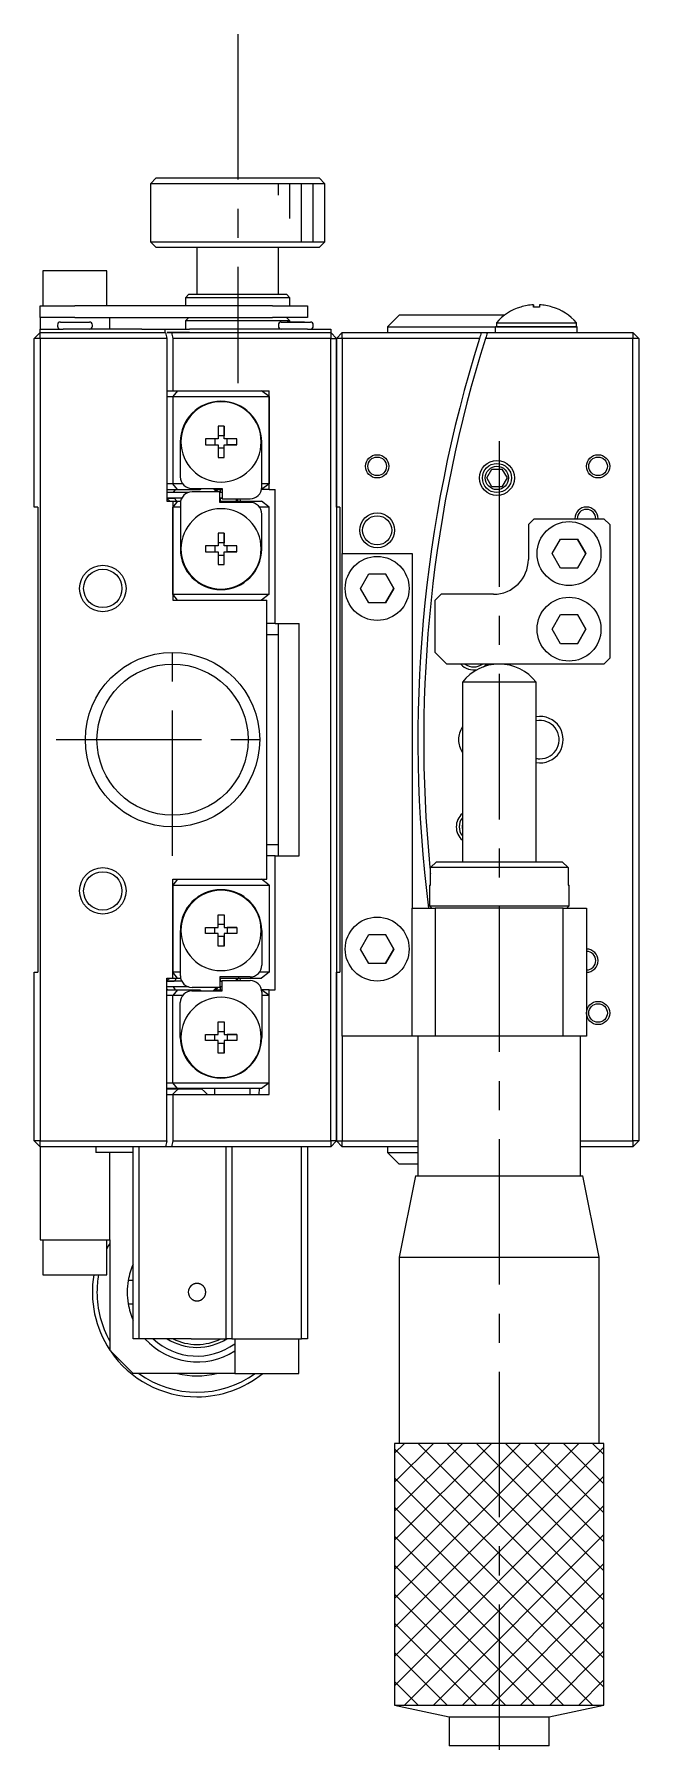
# Model space of a CAD drawing. Extents: x -162 to 398, y -18 to 324.
# Drawn here: x -93.6 to -41.6, y 107.5 to 254.7 of the extents above; entities that cross this region are included whole.
import ezdxf

# ---------------------------------------------------------------- set-up
doc = ezdxf.new("R2010")
doc.units = 0
doc.header["$LTSCALE"] = 10
doc.linetypes.add('CENTER', pattern=[2, 1.25, -0.25, 0.25, -0.25])
doc.layers.get('0').update_dxf_attribs({"linetype": 'CONTINUOUS'})
doc.layers.add('CENTER', color=1, linetype='CENTER')

msp = doc.modelspace()

# ---------------------------------------------------------------- linework, layer by layer
at = {"color": 7, "linetype": 'CONTINUOUS'}
for p, q in [((-83.090724, 242.301859), (-83.590724, 241.801859)), ((-76.090724, 241.801859), (-83.590724, 241.801859)), ((-83.590724, 241.801859), (-83.590724, 236.801859)), ((-83.090724, 242.301859), (-76.090724, 242.301859)), ((-76.090724, 242.301859), (-69.090724, 242.301859)), ((-68.590724, 241.801859), (-76.090724, 241.801859)), ((-68.590724, 241.801859), (-69.090724, 242.301859)), ((-68.590724, 236.801859), (-68.590724, 241.801859)), ((-83.590724, 236.801859), (-76.090724, 236.801859)), ((-83.590724, 236.801859), (-83.090724, 236.301859)), ((-76.090724, 236.301859), (-83.090724, 236.301859)), ((-79.590724, 236.301859), (-79.590724, 232.301859)), ((-76.090724, 236.801859), (-68.590724, 236.801859)), ((-69.090724, 236.301859), (-76.090724, 236.301859)), ((-72.590724, 232.301859), (-72.590724, 236.301859)), ((-69.090724, 236.301859), (-68.590724, 236.801859)), ((-90.090724, 234.301859), (-92.840724, 234.301859)), ((-92.840724, 234.301859), (-92.840724, 231.301859)), ((-87.340724, 234.301859), (-90.090724, 234.301859)), ((-87.340724, 231.301859), (-87.340724, 234.301859)), ((-93.090724, 230.301859), (-93.090724, 231.301859)), ((-93.090724, 231.301859), (-90.090724, 231.301859)), ((-73.090724, 231.301859), (-90.090724, 231.301859)), ((-80.290724, 232.301859), (-80.590724, 232.001859)), ((-76.090724, 232.001859), (-80.590724, 232.001859)), ((-80.590724, 232.001859), (-80.590724, 231.301859)), ((-80.290724, 232.301859), (-76.090724, 232.301859)), ((-76.090724, 232.301859), (-71.890724, 232.301859)), ((-71.590724, 232.001859), (-76.090724, 232.001859)), ((-73.090724, 231.301859), (-70.090724, 231.301859)), ((-71.590724, 232.001859), (-71.890724, 232.301859)), ((-71.590724, 231.301859), (-71.590724, 232.001859)), ((-70.090724, 231.301859), (-70.090724, 230.301859)), ((-51.740511, 231.192289), (-51.743774, 231.198979)), ((-51.740511, 231.192289), (-51.743774, 231.198979)), ((-50.652725, 231.192289), (-50.652725, 231.38714)), ((-50.652725, 231.38714), (-50.652725, 231.192289)), ((-50.132725, 231.192289), (-50.652725, 231.192289)), ((-50.132725, 231.38714), (-50.132725, 231.192289)), ((-49.041676, 231.198979), (-49.044939, 231.192289)), ((-90.090724, 230.301859), (-93.090724, 230.301859)), ((-93.090724, 230.301859), (-93.090724, 229.301859)), ((-91.590724, 229.651859), (-91.590724, 229.551859)), ((-91.340724, 229.901859), (-90.090724, 229.901859)), ((-90.840724, 229.901859), (-90.215724, 229.901859)), ((-90.215724, 229.901859), (-89.965724, 229.901859)), ((-90.090724, 230.301859), (-73.090724, 230.301859)), ((-90.090724, 229.901859), (-88.840724, 229.901859)), ((-89.965724, 229.901859), (-89.340724, 229.901859)), ((-88.590724, 229.551859), (-88.590724, 229.651859)), ((-87.090724, 229.301859), (-87.090724, 230.301859)), ((-80.290724, 230.301859), (-80.590724, 230.001859)), ((-76.090724, 230.001859), (-80.590724, 230.001859)), ((-80.590724, 230.001859), (-80.590724, 229.301859)), ((-71.590724, 230.001859), (-76.090724, 230.001859)), ((-70.090724, 230.301859), (-73.090724, 230.301859)), ((-72.590724, 229.651859), (-72.590724, 229.551859)), ((-72.340724, 229.901859), (-69.840724, 229.901859)), ((-72.340724, 229.901859), (-71.215724, 229.901859)), ((-71.590724, 230.001859), (-71.890724, 230.301859)), ((-71.840724, 229.901859), (-71.215724, 229.901859)), ((-71.215724, 229.901859), (-71.840724, 229.901859)), ((-71.590724, 229.901859), (-71.590724, 230.001859)), ((-71.215724, 229.901859), (-70.965724, 229.901859)), ((-70.965724, 229.901859), (-71.215724, 229.901859)), ((-71.215724, 229.901859), (-70.965724, 229.901859)), ((-70.965724, 229.901859), (-69.840724, 229.901859)), ((-70.340724, 229.901859), (-70.965724, 229.901859)), ((-70.965724, 229.901859), (-70.340724, 229.901859)), ((-69.590724, 229.551859), (-69.590724, 229.651859)), ((-62.190724, 230.501859), (-63.190724, 229.501859)), ((-55.690724, 230.501859), (-62.190724, 230.501859)), ((-53.125855, 230.501859), (-55.690724, 230.501859)), ((-53.842725, 229.844473), (-46.942725, 229.844473)), ((-53.842725, 229.844473), (-53.842725, 229.501859)), ((-46.942725, 229.501859), (-46.942725, 229.844473)), ((-93.090724, 229.001859), (-93.590724, 228.501859)), ((-93.590724, 214.001859), (-93.590724, 228.501859)), ((-93.090724, 228.501859), (-93.590724, 228.501859)), ((-93.090724, 229.001859), (-93.090724, 229.301859)), ((-93.090724, 229.301859), (-91.090724, 229.301859)), ((-93.090724, 228.501859), (-93.090724, 229.001859)), ((-93.090724, 229.001859), (-91.090724, 229.001859)), ((-93.090724, 228.501859), (-93.090724, 159.501859)), ((-82.177693, 228.501859), (-93.090724, 228.501859)), ((-90.890724, 229.301859), (-91.090724, 229.301859)), ((-91.090724, 229.001859), (-84.335093, 229.001859)), ((-91.090724, 229.001859), (-84.335093, 229.001859)), ((-89.290724, 229.301859), (-90.890724, 229.301859)), ((-84.335093, 229.301859), (-89.290724, 229.301859)), ((-84.335093, 229.301859), (-82.335093, 229.301859)), ((-84.335093, 229.001859), (-82.304842, 229.001859)), ((-82.335093, 229.301859), (-82.167715, 229.301859)), ((-82.335093, 229.001859), (-82.335093, 229.301859)), ((-82.177693, 228.501859), (-82.177693, 214.501859)), ((-82.167715, 229.301859), (-80.223558, 229.301859)), ((-82.167715, 229.001859), (-81.789109, 229.001859)), ((-81.789109, 229.001859), (-82.167715, 229.001859)), ((-81.789109, 229.001859), (-80.223558, 229.001859)), ((-80.223558, 229.001859), (-81.789109, 229.001859)), ((-81.661478, 228.501859), (-81.661478, 224.001859)), ((-68.090724, 228.501859), (-81.661478, 228.501859)), ((-70.090724, 229.301859), (-80.223558, 229.301859)), ((-80.223558, 229.001859), (-70.090724, 229.001859)), ((-80.223558, 229.001859), (-70.090724, 229.001859)), ((-70.090724, 229.301859), (-68.090724, 229.301859)), ((-70.090724, 229.001859), (-68.090724, 229.001859)), ((-68.090724, 229.301859), (-68.090724, 229.001859)), ((-68.090724, 229.001859), (-67.590724, 228.501859)), ((-68.090724, 229.001859), (-68.090724, 228.501859)), ((-68.090724, 159.501859), (-68.090724, 228.501859)), ((-68.090724, 228.501859), (-67.590724, 228.501859)), ((-67.090724, 229.001859), (-67.590724, 228.501859)), ((-67.590724, 214.001859), (-67.590724, 228.501859)), ((-67.090724, 228.501859), (-67.590724, 228.501859)), ((-67.590724, 228.501859), (-67.590724, 214.001859)), ((-67.090724, 228.501859), (-67.090724, 229.001859)), ((-67.090724, 229.001859), (-55.135236, 229.001859)), ((-55.293732, 228.501859), (-67.090724, 228.501859)), ((-67.090724, 228.501859), (-67.090724, 210.001859)), ((-63.190724, 229.501859), (-55.690724, 229.501859)), ((-63.190724, 229.501859), (-63.190724, 229.001859)), ((-55.690724, 229.501859), (-53.901267, 229.501859)), ((-55.135236, 229.001859), (-54.610218, 229.001859)), ((-42.090724, 228.501859), (-54.769477, 228.501859)), ((-54.610218, 229.001859), (-42.090724, 229.001859)), ((-46.901267, 229.501859), (-53.901267, 229.501859)), ((-53.842725, 229.501859), (-53.901267, 229.501859)), ((-53.901267, 229.001859), (-53.901267, 229.501859)), ((-53.842725, 229.501859), (-46.942725, 229.501859)), ((-46.901267, 229.501859), (-46.942725, 229.501859)), ((-46.892725, 229.501859), (-46.901267, 229.501859)), ((-46.901267, 229.001859), (-46.901267, 229.501859)), ((-46.892725, 229.001859), (-46.892725, 229.501859)), ((-42.090724, 229.001859), (-42.090724, 228.501859)), ((-41.590724, 228.501859), (-42.090724, 229.001859)), ((-42.090724, 159.501859), (-42.090724, 228.501859)), ((-41.590724, 228.501859), (-42.090724, 228.501859)), ((-41.590724, 228.501859), (-41.590724, 159.501859)), ((-82.177693, 224.001859), (-81.661478, 224.001859)), ((-81.273258, 224.001859), (-81.661478, 223.501859)), ((-81.661478, 224.001859), (-79.090729, 224.001859)), ((-79.090729, 224.001859), (-73.384503, 224.001859)), ((-73.384503, 223.501859), (-74.038184, 224.001859)), ((-73.384503, 223.501859), (-73.384503, 224.001859)), ((-82.177693, 223.501859), (-81.661478, 223.501859)), ((-81.661478, 223.501859), (-73.384503, 223.501859)), ((-81.661478, 223.501859), (-81.661478, 216.001859)), ((-73.384503, 223.501859), (-73.384503, 216.001859)), ((-73.384503, 216.001859), (-73.384503, 223.501859)), ((-77.258719, 220.949645), (-77.778719, 220.949645)), ((-77.778719, 220.949645), (-77.778719, 219.861859)), ((-77.258719, 219.861859), (-77.258719, 220.949645)), ((-77.258719, 220.949645), (-77.258719, 220.125167)), ((-81.027262, 219.601859), (-81.027262, 216.601859)), ((-77.778719, 219.861859), (-78.866505, 219.861859)), ((-78.866505, 219.861859), (-78.866505, 219.341859)), ((-78.866505, 219.341859), (-77.778719, 219.341859)), ((-78.866505, 219.341859), (-78.042027, 219.341859)), ((-78.042027, 219.861859), (-78.042027, 219.341859)), ((-78.042027, 219.341859), (-77.778719, 219.341859)), ((-77.258719, 220.125167), (-77.778719, 220.125167)), ((-77.778719, 219.341859), (-77.778719, 218.254073)), ((-77.258719, 219.861859), (-77.258719, 220.125167)), ((-76.170933, 219.861859), (-77.258719, 219.861859)), ((-77.258719, 219.341859), (-76.170933, 219.341859)), ((-77.258719, 218.254073), (-77.258719, 219.341859)), ((-77.258719, 219.341859), (-76.995411, 219.341859)), ((-77.258719, 219.078551), (-77.258719, 219.341859)), ((-76.995411, 219.341859), (-76.995411, 219.861859)), ((-76.170933, 219.341859), (-76.995411, 219.341859)), ((-76.170933, 219.341859), (-76.170933, 219.861859)), ((-74.027262, 215.701859), (-74.027262, 219.601859)), ((-77.778719, 219.078551), (-77.258719, 219.078551)), ((-77.778719, 218.254073), (-77.258719, 218.254073)), ((-77.258719, 218.254073), (-77.258719, 219.078551)), ((-54.65675, 216.501859), (-54.223737, 217.251859)), ((-54.223737, 215.751859), (-54.65675, 216.501859)), ((-54.223737, 217.251859), (-53.357711, 217.251859)), ((-53.357711, 217.251859), (-52.924699, 216.501859)), ((-52.924699, 216.501859), (-53.357711, 215.751859)), ((-81.661478, 216.001859), (-82.177693, 216.001859)), ((-82.177693, 215.501859), (-81.273258, 215.501859)), ((-82.111445, 215.501859), (-82.177693, 215.43527)), ((-80.330969, 215.251859), (-82.177693, 215.251859)), ((-80.827262, 216.001859), (-81.661478, 216.001859)), ((-81.273258, 215.501859), (-81.661478, 216.001859)), ((-81.465289, 215.501857), (-81.632975, 215.251823)), ((-81.273258, 215.501859), (-79.333945, 215.501859)), ((-80.027262, 215.601859), (-77.427262, 215.601859)), ((-80.027262, 215.601859), (-77.427262, 215.601859)), ((-77.618719, 215.301859), (-80.018719, 215.301859)), ((-79.333945, 215.501859), (-79.204699, 215.601947)), ((-77.904192, 215.301859), (-78.196546, 215.601859)), ((-78.090724, 215.501859), (-77.427262, 215.501859)), ((-77.808627, 215.30171), (-77.947246, 215.501779)), ((-77.618719, 214.401859), (-77.618719, 215.301859)), ((-77.427262, 215.251859), (-77.618719, 215.251859)), ((-77.590724, 215.501859), (-77.590724, 215.251859)), ((-77.427262, 215.601859), (-77.427262, 214.701859)), ((-74.047466, 215.501859), (-74.038184, 215.501859)), ((-73.384503, 216.001859), (-74.038184, 215.501859)), ((-73.384503, 215.501859), (-74.038184, 215.501859)), ((-73.384503, 216.001859), (-74.027262, 216.001859)), ((-73.384503, 215.501859), (-73.384503, 216.001859)), ((-73.384503, 215.501859), (-72.866016, 215.501859)), ((-72.866016, 204.001859), (-72.866016, 215.501859)), ((-53.357711, 215.751859), (-54.223737, 215.751859)), ((-93.290724, 214.001859), (-93.590724, 214.001859)), ((-93.290724, 214.001859), (-93.290724, 174.001859)), ((-80.911748, 214.751859), (-82.177693, 214.751859)), ((-81.609939, 214.751857), (-82.177693, 214.751857)), ((-82.177693, 214.751857), (-81.557133, 214.751857)), ((-81.557133, 214.751857), (-82.177693, 214.751857)), ((-82.148904, 214.705582), (-82.177693, 214.729493)), ((-82.177693, 214.532175), (-82.151004, 214.501859)), ((-82.177693, 214.501859), (-81.661478, 214.501859)), ((-82.11889, 214.680269), (-82.148904, 214.705582)), ((-82.08771, 214.653603), (-82.11889, 214.680269)), ((-82.055424, 214.625635), (-82.08771, 214.653603)), ((-82.022093, 214.59642), (-82.055424, 214.625635)), ((-81.987781, 214.566012), (-82.022093, 214.59642)), ((-81.952556, 214.534472), (-81.987781, 214.566012)), ((-81.916484, 214.501859), (-81.952556, 214.534472)), ((-81.273258, 214.501859), (-81.661478, 214.001859)), ((-81.661478, 214.501859), (-81.273258, 214.501859)), ((-81.661478, 214.501859), (-81.661478, 214.001859)), ((-81.661478, 206.501859), (-81.661478, 214.001859)), ((-81.018719, 214.001859), (-81.661478, 214.001859)), ((-81.661478, 214.001859), (-81.661478, 206.501859)), ((-80.911749, 214.751857), (-81.609939, 214.751857)), ((-81.557133, 214.751857), (-81.313507, 214.501859)), ((-81.273258, 214.501859), (-80.998515, 214.501859)), ((-81.018719, 214.301859), (-81.018719, 210.401859)), ((-77.618719, 214.751859), (-77.590724, 214.751859)), ((-77.427262, 214.751859), (-77.618719, 214.751859)), ((-77.618719, 214.751859), (-77.590724, 214.751859)), ((-77.618719, 214.751859), (-77.427262, 214.751859)), ((-77.618719, 214.751857), (-77.427262, 214.751857)), ((-77.427262, 214.751857), (-77.618719, 214.751857)), ((-77.590724, 214.751857), (-77.618719, 214.751857)), ((-77.618719, 214.751857), (-77.590724, 214.751857)), ((-77.618719, 214.501859), (-75.982473, 214.501859)), ((-75.018719, 214.401859), (-77.618719, 214.401859)), ((-77.590724, 214.751857), (-77.590724, 214.501859)), ((-77.427262, 214.701859), (-75.027262, 214.701859)), ((-77.427262, 214.701859), (-75.027262, 214.701859)), ((-76.205238, 214.501888), (-76.189851, 214.701972)), ((-76.090724, 214.501859), (-76.090724, 214.701859)), ((-76.059412, 214.401886), (-75.982473, 214.501859)), ((-75.982473, 214.501859), (-74.038184, 214.501859)), ((-75.903827, 214.701928), (-75.887794, 214.526326)), ((-73.384503, 214.001859), (-74.218719, 214.001859)), ((-73.384503, 214.001859), (-74.038184, 214.501859)), ((-74.018719, 210.401859), (-74.018719, 213.401859)), ((-73.384503, 206.501859), (-73.384503, 214.001859)), ((-67.290724, 214.001859), (-67.590724, 214.001859)), ((-67.590724, 214.001859), (-67.590724, 174.001859)), ((-67.290724, 214.001859), (-67.290724, 174.001859)), ((-50.590724, 213.001859), (-51.090724, 212.501859)), ((-51.090724, 212.501859), (-51.090724, 209.501859)), ((-50.590724, 213.001859), (-44.590724, 213.001859)), ((-44.090724, 212.501859), (-44.590724, 213.001859)), ((-44.090724, 212.501859), (-44.090724, 201.001859)), ((-77.778719, 210.661859), (-78.866505, 210.661859)), ((-78.866505, 210.661859), (-78.866505, 210.141859)), ((-78.042027, 210.661859), (-78.042027, 210.141859)), ((-77.258719, 211.749645), (-77.778719, 211.749645)), ((-77.778719, 211.749645), (-77.778719, 210.661859)), ((-77.258719, 210.925167), (-77.778719, 210.925167)), ((-77.258719, 210.661859), (-77.258719, 211.749645)), ((-77.258719, 211.749645), (-77.258719, 210.925167)), ((-77.258719, 210.661859), (-77.258719, 210.925167)), ((-76.170933, 210.661859), (-77.258719, 210.661859)), ((-76.995411, 210.141859), (-76.995411, 210.661859)), ((-76.170933, 210.141859), (-76.170933, 210.661859)), ((-49.0341, 210.001859), (-48.312412, 211.251859)), ((-48.312412, 211.251859), (-46.869036, 211.251859)), ((-46.869036, 211.251859), (-46.147348, 210.001859)), ((-46.147348, 210.001859), (-46.869036, 211.251859)), ((-78.866505, 210.141859), (-77.778719, 210.141859)), ((-78.866505, 210.141859), (-78.042027, 210.141859)), ((-78.042027, 210.141859), (-77.778719, 210.141859)), ((-77.778719, 210.141859), (-77.778719, 209.054073)), ((-77.778719, 209.878551), (-77.258719, 209.878551)), ((-77.778719, 209.054073), (-77.258719, 209.054073)), ((-77.258719, 210.141859), (-76.170933, 210.141859)), ((-77.258719, 209.054073), (-77.258719, 210.141859)), ((-77.258719, 209.878551), (-77.258719, 210.141859)), ((-77.258719, 210.141859), (-76.995411, 210.141859)), ((-77.258719, 209.054073), (-77.258719, 209.878551)), ((-76.170933, 210.141859), (-76.995411, 210.141859)), ((-67.090724, 168.501859), (-67.090724, 210.001859)), ((-67.090724, 210.001859), (-61.090724, 210.001859)), ((-61.090724, 210.001859), (-61.090724, 179.501859)), ((-48.312412, 208.751859), (-49.0341, 210.001859)), ((-46.147348, 210.001859), (-46.869036, 208.751859)), ((-46.869036, 208.751859), (-46.147348, 210.001859)), ((-65.5341, 207.001859), (-64.812412, 208.251859)), ((-64.812412, 208.251859), (-63.369036, 208.251859)), ((-63.369036, 208.251859), (-62.647348, 207.001859)), ((-62.647348, 207.001859), (-63.369036, 208.251859)), ((-46.869036, 208.751859), (-48.312412, 208.751859)), ((-81.661478, 206.501859), (-73.384503, 206.501859)), ((-81.273258, 206.001859), (-81.661478, 206.501859)), ((-81.661478, 206.501859), (-81.661478, 206.001859)), ((-73.384503, 206.501859), (-74.038184, 206.001859)), ((-64.812412, 205.751859), (-65.5341, 207.001859)), ((-62.647348, 207.001859), (-63.369036, 205.751859)), ((-63.369036, 205.751859), (-62.647348, 207.001859)), ((-58.590724, 206.501859), (-59.090724, 206.001859)), ((-54.090724, 206.501859), (-58.590724, 206.501859)), ((-81.661478, 206.001859), (-73.590724, 206.001859)), ((-73.590724, 182.001859), (-73.590724, 206.001859)), ((-63.369036, 205.751859), (-64.812412, 205.751859)), ((-59.090724, 201.501859), (-59.090724, 206.001859)), ((-49.0341, 203.501859), (-48.312412, 204.751859)), ((-48.312412, 204.751859), (-46.869036, 204.751859)), ((-46.869036, 204.751859), (-46.147348, 203.501859)), ((-46.147348, 203.501859), (-46.869036, 204.751859)), ((-72.866016, 204.001859), (-73.590724, 204.001859)), ((-72.866016, 204.001859), (-70.790564, 204.001859)), ((-72.590724, 184.001859), (-72.590724, 204.001859)), ((-70.790564, 184.001859), (-70.790564, 204.001859)), ((-48.312412, 202.251859), (-49.0341, 203.501859)), ((-46.147348, 203.501859), (-46.869036, 202.251859)), ((-46.869036, 202.251859), (-46.147348, 203.501859)), ((-72.590724, 203.001859), (-73.590724, 203.001859)), ((-46.869036, 202.251859), (-48.312412, 202.251859)), ((-59.090724, 201.501859), (-58.090724, 200.501859)), ((-44.590724, 200.501859), (-58.090724, 200.501859)), ((-44.590724, 200.501859), (-44.090724, 201.001859)), ((-59.980483, 198.975395), (-59.968308, 198.977794)), ((-50.415724, 198.934679), (-56.765724, 198.934679)), ((-56.765724, 198.934679), (-56.765724, 183.501859)), ((-50.415724, 183.501859), (-50.415724, 198.934679)), ((-59.98699, 198.632145), (-59.976592, 198.631558)), ((-60.047074, 195.876643), (-60.037061, 195.875796)), ((-60.087479, 194.502332), (-60.069916, 194.500565)), ((-60.080467, 194.729045), (-60.064598, 194.733174)), ((-60.069916, 194.500565), (-60.061766, 194.499765)), ((-60.064598, 194.733174), (-60.056953, 194.735125)), ((-60.042194, 195.55308), (-60.056055, 195.549932)), ((-60.087158, 193.126933), (-60.076987, 193.125674)), ((-60.067906, 194.137799), (-60.08404, 194.133816)), ((-60.064239, 192.725757), (-60.075318, 192.722736)), ((-59.978839, 189.91939), (-59.988527, 189.91625)), ((-59.968051, 188.997909), (-59.947907, 188.993913)), ((-59.939804, 188.515559), (-59.956787, 188.509652)), ((-59.931553, 188.518352), (-59.939804, 188.515559)), ((-73.590724, 185.001859), (-72.590724, 185.001859)), ((-72.866016, 184.001859), (-73.590724, 184.001859)), ((-72.866016, 172.501859), (-72.866016, 184.001859)), ((-72.866016, 184.001859), (-70.790564, 184.001859)), ((-59.581439, 183.447164), (-59.566133, 183.444162)), ((-59.532061, 182.975816), (-59.545909, 182.971186)), ((-59.525853, 182.977856), (-59.532061, 182.975816)), ((-59.507358, 182.983811), (-59.525853, 182.977856)), ((-59.506804, 183.001859), (-58.999051, 183.501859)), ((-59.506804, 181.501859), (-59.506804, 183.001859)), ((-47.674644, 183.001859), (-59.506804, 183.001859)), ((-58.999051, 183.501859), (-48.182397, 183.501859)), ((-48.182397, 183.501859), (-47.674644, 183.001859)), ((-47.674644, 183.001859), (-47.674644, 181.501859)), ((-81.273258, 182.001859), (-81.661478, 181.501859)), ((-81.661478, 182.001859), (-73.590724, 182.001859)), ((-81.661478, 181.501859), (-81.661478, 182.001859)), ((-81.661478, 181.501859), (-81.661478, 174.001859)), ((-81.661478, 181.501859), (-73.384503, 181.501859)), ((-81.661478, 174.001859), (-81.661478, 181.501859)), ((-73.384503, 181.501859), (-74.038184, 182.001859)), ((-73.384503, 181.501859), (-73.384503, 174.001859)), ((-59.590724, 181.501859), (-59.506804, 181.501859)), ((-59.590724, 181.501859), (-59.590724, 179.701859)), ((-47.674644, 181.501859), (-47.590724, 181.501859)), ((-47.590724, 179.701859), (-47.590724, 181.501859)), ((-59.590724, 179.701859), (-47.590724, 179.701859)), ((-59.590724, 179.701859), (-59.390724, 179.501859)), ((-47.790724, 179.501859), (-47.590724, 179.701859)), ((-77.778719, 178.949645), (-77.258719, 178.949645)), ((-77.778719, 177.861859), (-77.778719, 178.949645)), ((-77.778719, 178.125167), (-77.258719, 178.125167)), ((-77.258719, 178.949645), (-77.258719, 177.861859)), ((-77.258719, 178.949645), (-77.258719, 178.125167)), ((-77.258719, 178.125167), (-77.258719, 177.861859)), ((-61.090724, 168.501859), (-61.090724, 179.501859)), ((-61.090724, 179.501859), (-59.090724, 179.501859)), ((-59.090724, 179.501859), (-59.090724, 168.501859)), ((-48.090724, 179.501859), (-59.090724, 179.501859)), ((-48.090724, 168.501859), (-48.090724, 179.501859)), ((-48.090724, 179.501859), (-46.090724, 179.501859)), ((-46.090724, 179.501859), (-46.090724, 168.501859)), ((-81.018719, 173.701859), (-81.018719, 177.601859)), ((-78.866505, 177.861859), (-77.778719, 177.861859)), ((-78.866505, 177.341859), (-78.866505, 177.861859)), ((-78.866505, 177.861859), (-78.042027, 177.861859)), ((-77.778719, 177.341859), (-78.866505, 177.341859)), ((-78.042027, 177.861859), (-77.778719, 177.861859)), ((-78.042027, 177.341859), (-78.042027, 177.861859)), ((-77.778719, 176.254073), (-77.778719, 177.341859)), ((-77.258719, 177.078551), (-77.778719, 177.078551)), ((-77.258719, 177.861859), (-76.170933, 177.861859)), ((-77.258719, 177.861859), (-76.995411, 177.861859)), ((-77.258719, 177.341859), (-77.258719, 176.254073)), ((-76.170933, 177.341859), (-77.258719, 177.341859)), ((-77.258719, 177.341859), (-77.258719, 177.078551)), ((-77.258719, 176.254073), (-77.258719, 177.078551)), ((-76.170933, 177.861859), (-76.995411, 177.861859)), ((-76.995411, 177.861859), (-76.995411, 177.341859)), ((-76.170933, 177.861859), (-76.170933, 177.341859)), ((-74.018719, 177.601859), (-74.018719, 174.601859)), ((-65.5341, 176.001859), (-64.812412, 177.251859)), ((-64.812412, 177.251859), (-63.369036, 177.251859)), ((-63.369036, 177.251859), (-62.647348, 176.001859)), ((-62.647348, 176.001859), (-63.369036, 177.251859)), ((-77.258719, 176.254073), (-77.778719, 176.254073)), ((-64.812412, 174.751859), (-65.5341, 176.001859)), ((-62.647348, 176.001859), (-63.369036, 174.751859)), ((-63.369036, 174.751859), (-62.647348, 176.001859)), ((-93.590724, 159.501859), (-93.590724, 174.001859)), ((-93.590724, 174.001859), (-93.290724, 174.001859)), ((-81.018719, 174.001859), (-81.661478, 174.001859)), ((-81.273258, 173.501859), (-81.661478, 174.001859)), ((-81.661478, 173.501859), (-81.661478, 174.001859)), ((-73.384503, 174.001859), (-74.218719, 174.001859)), ((-73.384503, 174.001859), (-74.038184, 173.501859)), ((-67.590724, 159.501859), (-67.590724, 174.001859)), ((-67.590724, 174.001859), (-67.290724, 174.001859)), ((-67.590724, 174.001859), (-67.590724, 159.501859)), ((-63.369036, 174.751859), (-64.812412, 174.751859)), ((-82.177693, 173.471543), (-82.151004, 173.501859)), ((-82.177693, 159.501859), (-82.177693, 173.501859)), ((-82.177693, 173.501859), (-81.661478, 173.501859)), ((-82.148904, 173.298136), (-82.177693, 173.274225)), ((-81.609939, 173.251861), (-82.177693, 173.251861)), ((-82.177693, 173.251861), (-81.557133, 173.251861)), ((-81.557133, 173.251861), (-82.177693, 173.251861)), ((-80.911748, 173.251859), (-82.177693, 173.251859)), ((-80.330969, 172.751859), (-82.177693, 172.751859)), ((-82.177693, 172.568448), (-82.111445, 172.501859)), ((-82.177693, 172.501859), (-81.273258, 172.501859)), ((-82.11889, 173.323449), (-82.148904, 173.298136)), ((-82.08771, 173.350115), (-82.11889, 173.323449)), ((-82.055424, 173.378083), (-82.08771, 173.350115)), ((-82.022093, 173.407298), (-82.055424, 173.378083)), ((-81.987781, 173.437706), (-82.022093, 173.407298)), ((-81.952556, 173.469246), (-81.987781, 173.437706)), ((-81.916484, 173.501859), (-81.952556, 173.469246)), ((-81.661478, 173.501859), (-81.273258, 173.501859)), ((-81.273258, 172.501859), (-81.661478, 172.001859)), ((-81.632996, 172.751934), (-81.465349, 172.501939)), ((-80.911749, 173.251861), (-81.609939, 173.251861)), ((-81.313507, 173.501859), (-81.557133, 173.251861)), ((-81.273258, 173.501859), (-80.998515, 173.501859)), ((-81.273258, 172.501859), (-79.333945, 172.501859)), ((-80.027262, 172.401859), (-77.427262, 172.401859)), ((-80.027262, 172.401859), (-77.427262, 172.401859)), ((-77.618719, 172.701859), (-80.018719, 172.701859)), ((-79.333945, 172.501859), (-79.204699, 172.401771)), ((-78.196546, 172.401859), (-77.904192, 172.701859)), ((-78.090724, 172.501859), (-77.427262, 172.501859)), ((-77.947251, 172.501933), (-77.808677, 172.701927)), ((-75.018719, 173.601859), (-77.618719, 173.601859)), ((-77.618719, 173.601859), (-77.618719, 172.701859)), ((-77.618719, 173.501859), (-75.982473, 173.501859)), ((-77.427262, 173.251861), (-77.618719, 173.251861)), ((-77.618719, 173.251861), (-77.427262, 173.251861)), ((-77.590724, 173.251861), (-77.618719, 173.251861)), ((-77.618719, 173.251861), (-77.590724, 173.251861)), ((-77.427262, 173.251859), (-77.618719, 173.251859)), ((-77.618719, 173.251859), (-77.590724, 173.251859)), ((-77.618719, 173.251859), (-77.590724, 173.251859)), ((-77.618719, 173.251859), (-77.427262, 173.251859)), ((-77.427262, 172.751859), (-77.618719, 172.751859)), ((-77.590724, 173.501859), (-77.590724, 173.251861)), ((-77.590724, 172.751859), (-77.590724, 172.501859)), ((-77.427262, 172.401859), (-77.427262, 173.301859)), ((-77.427262, 173.301859), (-75.027262, 173.301859)), ((-77.427262, 173.301859), (-75.027262, 173.301859)), ((-76.189843, 173.301661), (-76.205232, 173.501743)), ((-76.090724, 173.301859), (-76.090724, 173.501859)), ((-76.059412, 173.601832), (-75.982473, 173.501859)), ((-75.982473, 173.501859), (-74.038184, 173.501859)), ((-75.887781, 173.477564), (-75.903834, 173.301727)), ((-74.047466, 172.501859), (-74.038184, 172.501859)), ((-73.384503, 172.001859), (-74.038184, 172.501859)), ((-73.384503, 172.501859), (-74.038184, 172.501859)), ((-74.027262, 172.301859), (-74.027262, 168.401859)), ((-73.384503, 172.001859), (-73.384503, 172.501859)), ((-73.384503, 172.501859), (-72.866016, 172.501859)), ((-81.661478, 172.001859), (-82.177693, 172.001859)), ((-81.661478, 164.501859), (-81.661478, 172.001859)), ((-80.827262, 172.001859), (-81.661478, 172.001859)), ((-81.027262, 168.401859), (-81.027262, 171.401859)), ((-73.384503, 172.001859), (-74.027262, 172.001859)), ((-73.384503, 164.501859), (-73.384503, 172.001859)), ((-73.384503, 164.501859), (-73.384503, 172.001859)), ((-77.778719, 169.749645), (-77.258719, 169.749645)), ((-77.778719, 168.661859), (-77.778719, 169.749645)), ((-77.258719, 169.749645), (-77.258719, 168.661859)), ((-77.258719, 169.749645), (-77.258719, 168.925167)), ((-78.866505, 168.661859), (-77.778719, 168.661859)), ((-78.866505, 168.141859), (-78.866505, 168.661859)), ((-78.866505, 168.661859), (-78.042027, 168.661859)), ((-77.778719, 168.141859), (-78.866505, 168.141859)), ((-78.042027, 168.661859), (-77.778719, 168.661859)), ((-78.042027, 168.141859), (-78.042027, 168.661859)), ((-77.778719, 168.925167), (-77.258719, 168.925167)), ((-77.778719, 167.054073), (-77.778719, 168.141859)), ((-77.258719, 167.878551), (-77.778719, 167.878551)), ((-77.258719, 168.925167), (-77.258719, 168.661859)), ((-77.258719, 168.661859), (-76.170933, 168.661859)), ((-77.258719, 168.661859), (-76.995411, 168.661859)), ((-77.258719, 168.141859), (-77.258719, 167.054073)), ((-76.170933, 168.141859), (-77.258719, 168.141859)), ((-77.258719, 168.141859), (-77.258719, 167.878551)), ((-77.258719, 167.054073), (-77.258719, 167.878551)), ((-76.170933, 168.661859), (-76.995411, 168.661859)), ((-76.995411, 168.661859), (-76.995411, 168.141859)), ((-76.170933, 168.661859), (-76.170933, 168.141859)), ((-61.090724, 168.501859), (-67.090724, 168.501859)), ((-67.090724, 168.501859), (-67.090724, 159.501859)), ((-59.090724, 168.501859), (-61.090724, 168.501859)), ((-60.590724, 168.501859), (-60.590724, 156.501859)), ((-53.590724, 168.501859), (-59.090724, 168.501859)), ((-48.090724, 168.501859), (-53.590724, 168.501859)), ((-46.090724, 168.501859), (-48.090724, 168.501859)), ((-46.590724, 156.501859), (-46.590724, 168.501859)), ((-77.258719, 167.054073), (-77.778719, 167.054073)), ((-82.177693, 164.501859), (-81.661478, 164.501859)), ((-81.273258, 164.001859), (-82.177693, 164.001859)), ((-82.177693, 163.97266), (-81.890724, 163.97266)), ((-82.177693, 163.501859), (-81.661478, 163.501859)), ((-81.890724, 163.97266), (-81.211642, 163.97266)), ((-81.440724, 163.743578), (-81.682443, 163.501859)), ((-81.273258, 164.001859), (-81.661478, 164.501859)), ((-81.661478, 164.501859), (-73.384503, 164.501859)), ((-81.661478, 163.501859), (-81.661478, 159.501859)), ((-81.661478, 163.501859), (-79.090729, 163.501859)), ((-81.190724, 163.993578), (-81.440724, 163.743578)), ((-74.038184, 164.001859), (-81.273258, 164.001859)), ((-81.190724, 163.993578), (-80.190724, 163.993578)), ((-80.190724, 163.993578), (-79.190724, 163.993578)), ((-78.940724, 163.743578), (-79.190724, 163.993578)), ((-79.090729, 163.501859), (-78.690729, 163.501859)), ((-78.699005, 163.501859), (-78.940724, 163.743578)), ((-78.690729, 163.501859), (-73.384503, 163.501859)), ((-78.090724, 164.001859), (-78.090724, 163.501859)), ((-75.005262, 163.501859), (-75.022279, 164.001859)), ((-74.255123, 164.001859), (-74.274182, 163.501859)), ((-73.384503, 164.501859), (-74.038184, 164.001859)), ((-73.384503, 163.501859), (-73.384503, 164.501859)), ((-93.090724, 159.001859), (-93.590724, 159.501859)), ((-93.090724, 159.501859), (-93.590724, 159.501859)), ((-93.090724, 159.001859), (-93.090724, 159.501859)), ((-93.090724, 159.501859), (-82.177693, 159.501859)), ((-93.090724, 159.001859), (-93.090724, 151.001859)), ((-82.304842, 159.001859), (-93.090724, 159.001859)), ((-88.290724, 159.001859), (-88.290724, 158.501859)), ((-85.090724, 142.501859), (-85.090724, 159.001859)), ((-84.590724, 159.001859), (-84.590724, 142.501859)), ((-81.789109, 159.001859), (-82.304842, 159.001859)), ((-68.090724, 159.001859), (-81.789109, 159.001859)), ((-81.661478, 159.501859), (-68.090724, 159.501859)), ((-77.090724, 142.501859), (-77.090724, 159.001859)), ((-76.590724, 159.001859), (-76.590724, 142.501859)), ((-70.590724, 142.501859), (-70.590724, 159.001859)), ((-70.090724, 159.001859), (-70.090724, 142.501859)), ((-67.590724, 159.501859), (-68.090724, 159.001859)), ((-68.090724, 159.501859), (-68.090724, 159.001859)), ((-67.590724, 159.501859), (-68.090724, 159.501859)), ((-67.590724, 159.501859), (-67.090724, 159.501859)), ((-67.590724, 159.501859), (-67.090724, 159.001859)), ((-67.090724, 159.001859), (-67.090724, 159.501859)), ((-67.090724, 159.501859), (-60.590724, 159.501859)), ((-60.590724, 159.001859), (-67.090724, 159.001859)), ((-63.190724, 159.001859), (-63.190724, 158.501859)), ((-46.590724, 159.501859), (-42.090724, 159.501859)), ((-42.090724, 159.001859), (-46.590724, 159.001859)), ((-41.590724, 159.501859), (-42.090724, 159.001859)), ((-42.090724, 159.501859), (-42.090724, 159.001859)), ((-41.590724, 159.501859), (-42.090724, 159.501859)), ((-87.090724, 158.501859), (-88.290724, 158.501859)), ((-87.090724, 151.001859), (-87.090724, 158.501859)), ((-85.090724, 158.501859), (-87.090724, 158.501859)), ((-63.190724, 158.501859), (-60.590724, 158.501859)), ((-63.190724, 158.501859), (-62.190724, 157.501859)), ((-60.590724, 157.501859), (-62.190724, 157.501859)), ((-60.790724, 156.501859), (-62.190724, 149.501859)), ((-60.790724, 156.501859), (-46.390724, 156.501859)), ((-44.990724, 149.501859), (-46.390724, 156.501859)), ((-93.090724, 151.001859), (-87.090724, 151.001859)), ((-92.840724, 151.001859), (-92.840724, 148.001859)), ((-87.340724, 148.001859), (-87.340724, 151.001859)), ((-87.090724, 151.001859), (-87.090724, 141.501859)), ((-62.190724, 149.501859), (-44.990724, 149.501859)), ((-62.190724, 149.501859), (-62.190724, 133.501859)), ((-44.990724, 133.501859), (-44.990724, 149.501859)), ((-92.840724, 148.001859), (-90.090724, 148.001859)), ((-90.090724, 148.001859), (-87.340724, 148.001859)), ((-85.090776, 147.501859), (-85.506804, 147.501859)), ((-79.94865, 147.160939), (-79.978671, 147.143727)), ((-79.917899, 147.176734), (-79.94865, 147.160939)), ((-79.896707, 147.186603), (-79.917899, 147.176734)), ((-79.875228, 147.195803), (-79.896707, 147.186603)), ((-79.844394, 147.207656), (-79.875228, 147.195803)), ((-79.813079, 147.218138), (-79.844394, 147.207656)), ((-79.781382, 147.227221), (-79.813079, 147.218138)), ((-79.746404, 147.235521), (-79.781382, 147.227221)), ((-79.711097, 147.242134), (-79.746404, 147.235521)), ((-79.675593, 147.247042), (-79.711097, 147.242134)), ((-79.653439, 147.249232), (-79.675593, 147.247042)), ((-79.631255, 147.250763), (-79.653439, 147.249232)), ((-79.601719, 147.251777), (-79.631255, 147.250763)), ((-79.572204, 147.251629), (-79.601719, 147.251777)), ((-79.542779, 147.250325), (-79.572204, 147.251629)), ((-79.513803, 147.247903), (-79.542779, 147.250325)), ((-79.484983, 147.244367), (-79.513803, 147.247903)), ((-79.456382, 147.239729), (-79.484983, 147.244367)), ((-79.435363, 147.235591), (-79.456382, 147.239729)), ((-79.414497, 147.230861), (-79.435363, 147.235591)), ((-79.382365, 147.222336), (-79.414497, 147.230861)), ((-79.350869, 147.212471), (-79.382365, 147.222336)), ((-79.319888, 147.20125), (-79.350869, 147.212471)), ((-79.289768, 147.188827), (-79.319888, 147.20125)), ((-79.260254, 147.175127), (-79.289768, 147.188827)), ((-79.231666, 147.160325), (-79.260254, 147.175127)), ((-79.203762, 147.144323), (-79.231666, 147.160325)), ((-80.064114, 147.08358), (-80.090724, 147.060876)), ((-80.090724, 145.942842), (-80.063904, 145.919968)), ((-80.036461, 147.10503), (-80.064114, 147.08358)), ((-80.063904, 145.919968), (-80.036026, 145.898367)), ((-80.007859, 147.125156), (-80.036461, 147.10503)), ((-80.036026, 145.898367), (-80.007185, 145.878112)), ((-79.978671, 147.143727), (-80.007859, 147.125156)), ((-80.007185, 145.878112), (-79.979981, 145.860784)), ((-79.979981, 145.860784), (-79.952052, 145.844638)), ((-79.952052, 145.844638), (-79.92348, 145.829718)), ((-79.92348, 145.829718), (-79.902927, 145.819928)), ((-79.902927, 145.819928), (-79.882094, 145.81077)), ((-79.882094, 145.81077), (-79.849375, 145.797873)), ((-79.849375, 145.797873), (-79.816098, 145.786524)), ((-79.816098, 145.786524), (-79.782381, 145.776761)), ((-79.782381, 145.776761), (-79.75118, 145.769225)), ((-79.75118, 145.769225), (-79.719709, 145.763035)), ((-79.719709, 145.763035), (-79.688062, 145.758202)), ((-79.688062, 145.758202), (-79.66562, 145.755608)), ((-79.66562, 145.755608), (-79.643136, 145.753693)), ((-79.643136, 145.753693), (-79.612833, 145.752187)), ((-79.612833, 145.752187), (-79.58252, 145.751908)), ((-79.58252, 145.751908), (-79.552271, 145.752848)), ((-79.552271, 145.752848), (-79.522165, 145.754999)), ((-79.522165, 145.754999), (-79.491795, 145.758414)), ((-79.491795, 145.758414), (-79.461621, 145.763058)), ((-79.461621, 145.763058), (-79.431713, 145.768911)), ((-79.431713, 145.768911), (-79.402145, 145.775954)), ((-79.402145, 145.775954), (-79.368212, 145.785628)), ((-79.368212, 145.785628), (-79.334815, 145.796871)), ((-79.334815, 145.796871), (-79.302054, 145.809638)), ((-79.302054, 145.809638), (-79.27269, 145.822629)), ((-79.27269, 145.822629), (-79.243928, 145.836855)), ((-79.243928, 145.836855), (-79.215837, 145.852275)), ((-79.215837, 145.852275), (-79.196426, 145.863871)), ((-79.176721, 147.12724), (-79.203762, 147.144323)), ((-79.196426, 145.863871), (-79.17738, 145.876042)), ((-79.17738, 145.876042), (-79.15988, 145.887959)), ((-79.158241, 147.114606), (-79.176721, 147.12724)), ((-79.15988, 145.887959), (-79.142725, 145.900364)), ((-79.140147, 147.101426), (-79.158241, 147.114606)), ((-79.142725, 145.900364), (-79.120137, 145.917866)), ((-79.1152, 147.081838), (-79.140147, 147.101426)), ((-79.120137, 145.917866), (-79.098218, 145.936229)), ((-79.091082, 147.061195), (-79.1152, 147.081838)), ((-79.098218, 145.936229), (-79.07701, 145.955418)), ((-79.067852, 147.039544), (-79.091082, 147.061195)), ((-79.07701, 145.955418), (-79.056333, 145.975623)), ((-79.043493, 147.014729), (-79.067852, 147.039544)), ((-79.056333, 145.975623), (-79.036421, 145.996639)), ((-79.020265, 146.988761), (-79.043493, 147.014729)), ((-79.036421, 145.996639), (-79.017318, 146.018428)), ((-78.99824, 146.96171), (-79.020265, 146.988761)), ((-79.017318, 146.018428), (-79.003521, 146.035283)), ((-79.003521, 146.035283), (-78.990204, 146.052554)), ((-78.975545, 146.930871), (-78.99824, 146.96171)), ((-78.990204, 146.052554), (-78.971453, 146.078771)), ((-78.954387, 146.898812), (-78.975545, 146.930871)), ((-78.971453, 146.078771), (-78.953713, 146.105985)), ((-78.934858, 146.865644), (-78.954387, 146.898812)), ((-78.953713, 146.105985), (-78.93713, 146.134008)), ((-78.93713, 146.134008), (-78.921582, 146.163114)), ((-78.921483, 146.840406), (-78.934858, 146.865644)), ((-78.921582, 146.163114), (-78.907294, 146.192952)), ((-78.909044, 146.8146), (-78.921483, 146.840406)), ((-78.897573, 146.788282), (-78.909044, 146.8146)), ((-78.907294, 146.192952), (-78.894166, 146.223818)), ((-78.887103, 146.761507), (-78.897573, 146.788282)), ((-78.894166, 146.223818), (-78.882404, 146.255319)), ((-78.877596, 146.734118), (-78.887103, 146.761507)), ((-78.882404, 146.255319), (-78.871981, 146.287596)), ((-78.869131, 146.706302), (-78.877596, 146.734118)), ((-78.871981, 146.287596), (-78.862672, 146.321758)), ((-78.861734, 146.678127), (-78.869131, 146.706302)), ((-78.862672, 146.321758), (-78.854964, 146.356416)), ((-78.855432, 146.649663), (-78.861734, 146.678127)), ((-78.850308, 146.62136), (-78.855432, 146.649663)), ((-78.854964, 146.356416), (-78.848897, 146.391438)), ((-78.846265, 146.592821), (-78.850308, 146.62136)), ((-78.848897, 146.391438), (-78.844797, 146.423824)), ((-78.843315, 146.564121), (-78.846265, 146.592821)), ((-78.844797, 146.423824), (-78.842105, 146.456406)), ((-78.841472, 146.535335), (-78.843315, 146.564121)), ((-78.842105, 146.456406), (-78.840833, 146.489073)), ((-78.840796, 146.51221), (-78.841472, 146.535335)), ((-78.840833, 146.489073), (-78.840796, 146.51221)), ((-85.506804, 145.501859), (-85.090776, 145.501859)), ((-87.090724, 141.501859), (-85.090724, 139.501859)), ((-84.590724, 142.501859), (-85.090724, 142.501859)), ((-80.090724, 142.501859), (-84.590724, 142.501859)), ((-80.090724, 142.501859), (-77.090724, 142.501859)), ((-76.590724, 142.501859), (-77.090724, 142.501859)), ((-76.590724, 142.501859), (-70.590724, 142.501859)), ((-76.340724, 142.501859), (-76.340724, 139.501859)), ((-70.840724, 139.501859), (-70.840724, 142.501859)), ((-70.090724, 142.501859), (-70.590724, 142.501859)), ((-76.340724, 139.501859), (-85.090724, 139.501859)), ((-76.340724, 139.501859), (-73.590724, 139.501859)), ((-73.590724, 139.501859), (-70.840724, 139.501859)), ((-53.590724, 133.501859), (-62.590724, 133.501859)), ((-44.590724, 133.501859), (-62.590724, 133.501859)), ((-62.590724, 133.501859), (-62.590724, 111.001859)), ((-44.590724, 111.001859), (-44.590724, 133.501859)), ((-62.590724, 111.001859), (-57.890724, 110.001859)), ((-62.590724, 111.001859), (-44.590724, 111.001859)), ((-49.290724, 110.001859), (-44.590724, 111.001859)), ((-57.890724, 110.001859), (-49.290724, 110.001859)), ((-57.890724, 110.001859), (-57.890724, 107.501859)), ((-49.290724, 107.501859), (-49.290724, 110.001859)), ((-49.290724, 107.501859), (-57.890724, 107.501859))]:
    msp.add_line(p, q, dxfattribs=at)
at = {"color": 3, "linetype": 'CONTINUOUS'}
for p, q in [((-72.590724, 240.801859), (-72.590724, 241.801859)), ((-71.590724, 238.801859), (-71.590724, 241.801859)), ((-70.590724, 236.801859), (-70.590724, 241.801859)), ((-69.590724, 236.801859), (-69.590724, 241.801859)), ((-78.090719, 164.001859), (-78.090719, 163.501859)), ((-62.590724, 132.666693), (-61.755558, 133.501859)), ((-62.590724, 130.166693), (-59.255558, 133.501859)), ((-62.590724, 127.666693), (-56.755558, 133.501859)), ((-62.590724, 125.166693), (-54.255558, 133.501859)), ((-62.590724, 122.666693), (-51.755558, 133.501859)), ((-62.590724, 120.166693), (-49.255558, 133.501859)), ((-62.590724, 117.666693), (-46.755558, 133.501859)), ((-62.590724, 115.166693), (-44.590724, 133.166693)), ((-62.590724, 133.029589), (-44.590724, 115.029589)), ((-60.562994, 133.501859), (-44.590724, 117.529589)), ((-58.062994, 133.501859), (-44.590724, 120.029589)), ((-55.562994, 133.501859), (-44.590724, 122.529589)), ((-53.062994, 133.501859), (-44.590724, 125.029589)), ((-50.562994, 133.501859), (-44.590724, 127.529589)), ((-48.062994, 133.501859), (-44.590724, 130.029589)), ((-45.562994, 133.501859), (-44.590724, 132.529589)), ((-62.590724, 112.666693), (-44.590724, 130.666693)), ((-62.590724, 130.529589), (-44.590724, 112.529589)), ((-62.590724, 128.029589), (-45.562994, 111.001859)), ((-61.755558, 111.001859), (-44.590724, 128.166693)), ((-62.590724, 125.529589), (-48.062994, 111.001859)), ((-59.255558, 111.001859), (-44.590724, 125.666693)), ((-62.590724, 123.029589), (-50.562994, 111.001859)), ((-56.755558, 111.001859), (-44.590724, 123.166693)), ((-54.255558, 111.001859), (-44.590724, 120.666693)), ((-62.590724, 120.529589), (-53.062994, 111.001859)), ((-62.590724, 118.029589), (-55.562994, 111.001859)), ((-51.755558, 111.001859), (-44.590724, 118.166693)), ((-62.590724, 115.529589), (-58.062994, 111.001859)), ((-49.255558, 111.001859), (-44.590724, 115.666693)), ((-62.590724, 113.029589), (-60.562994, 111.001859)), ((-46.755558, 111.001859), (-44.590724, 113.166693))]:
    msp.add_line(p, q, dxfattribs=at)
for centre, radius in [((-64.090724, 217.501859), 1), ((-53.790724, 216.501859), 1.5), ((-45.090724, 217.501859), 1), ((-64.090724, 212.001859), 1.5), ((-87.690724, 207.001859), 2), ((-87.690724, 181.001859), 2), ((-45.090724, 170.501859), 1)]:
    msp.add_circle(centre, radius, dxfattribs=at)
at = {"color": 7, "linetype": 'CONTINUOUS'}
for centre, radius in [((-64.090724, 217.501859), 0.8), ((-45.090724, 217.501859), 0.8), ((-53.790724, 216.501859), 1.25), ((-53.790724, 216.501859), 1), ((-64.090724, 212.001859), 1.25), ((-47.590724, 210.001859), 2.75), ((-64.090724, 207.001859), 2.75), ((-87.690724, 207.001859), 1.65), ((-47.590724, 203.501859), 2.75), ((-81.690724, 194.001859), 7.5), ((-81.690724, 194.001859), 6.5), ((-87.690724, 181.001859), 1.65), ((-64.090724, 176.001859), 2.75), ((-45.090724, 170.501859), 0.8)]:
    msp.add_circle(centre, radius, dxfattribs=at)
for centre, radius, start, end in [((-50.392725, 226.801859), 4.6, 107.079977, 138.590378), ((-50.392725, 226.801859), 4.592646, 93.245378, 107.065578), ((-50.392725, 226.801859), 4.592646, 72.934422, 86.754622), ((-50.392725, 226.801859), 4.6, 41.409622, 72.920023), ((-91.340724, 229.651859), 0.25, 90, 180), ((-88.840724, 229.651859), 0.25, 0, 90), ((-72.340724, 229.651859), 0.25, 90, 180), ((-69.840724, 229.651859), 0.25, 0, 90), ((-91.340724, 229.551859), 0.25, 180, 270), ((-88.840724, 229.551859), 0.25, 270, 0), ((54.409276, 263.501859), 141, 194.162974, 194.372617), ((54.409276, 263.501859), 140.5, 194.214434, 194.424872), ((-72.340724, 229.551859), 0.25, 180, 270), ((-69.840724, 229.551859), 0.25, 270, 0), ((54.409276, 194.001859), 115, 162.542397, 187.24353), ((54.409276, 194.001859), 114.5, 162.463696, 185.50902), ((54.409276, 194.001859), 115, 162.281068, 162.542397), ((54.409276, 194.001859), 114.5, 162.20111, 162.463696), ((-77.527262, 219.601859), 3.5, 0, 180), ((-77.518719, 219.601859), 3.45, 0, 180), ((-77.518719, 219.601859), 3.45, 180, 0), ((-80.027262, 216.601859), 1, 180, 270), ((-80.018719, 214.301859), 1, 90, 180), ((-75.027262, 215.701859), 1, 270, 0), ((-77.518719, 210.401859), 3.45, 0, 180), ((-75.018719, 213.401859), 1, 0, 90), ((-46.090724, 213.001859), 0.8, 0, 180), ((-77.518719, 210.401859), 3.5, 180, 0), ((-77.518719, 210.401859), 3.45, 180, 0), ((-54.090724, 209.501859), 3, 270, 0), ((-53.590724, 196.501703), 4, 37.462651, 142.537349), ((-55.790724, 201.501859), 1.25, 233.130102, 270), ((-55.790724, 201.501859), 1.25, 270, 306.869898), ((-50.090724, 194.001859), 1.65, 270, 101.359811), ((-50.090724, 194.001859), 1.65, 258.640189, 270), ((-55.790724, 186.501859), 1.25, 141.260575, 218.739425), ((-55.790724, 186.501859), 1, 167.161432, 192.838568), ((54.409276, 194.001859), 114.5, 185.50902, 185.788904), ((-77.518719, 177.601859), 3.5, 0, 180), ((-77.518719, 177.601859), 3.45, 0, 180), ((-77.518719, 177.601859), 3.45, 180, 0), ((-46.090724, 175.001859), 0.8, 270, 90), ((-80.018719, 173.701859), 1, 180, 270), ((-75.018719, 174.601859), 1, 270, 0), ((-80.027262, 171.401859), 1, 90, 180), ((-75.027262, 172.301859), 1, 0, 90), ((-77.518719, 168.401859), 3.45, 0, 180), ((-77.527262, 168.401859), 3.5, 180, 0), ((-77.518719, 168.401859), 3.45, 180, 0), ((54.409276, 124.501859), 141, 165.627383, 165.837026), ((54.409276, 124.501859), 140.5, 165.575128, 165.785566), ((-79.590724, 146.501859), 8.6, 150.702781, 154.311334), ((-79.590724, 146.501859), 6, 156.443536, 170.405932), ((-79.590724, 146.501859), 9, 170.405932, 213.55731), ((-79.590724, 146.501859), 8.6, 169.955174, 180), ((-79.590724, 146.501859), 6, 170.405932, 189.594068), ((-79.590724, 146.501859), 8.6, 180, 209.297219), ((-79.590724, 146.501859), 0.75, 131.810315, 228.189685), ((-79.590724, 146.501859), 6, 189.594068, 203.556464), ((-79.590724, 146.501859), 9, 214.140689, 270), ((-79.590724, 146.501859), 6, 221.810315, 302.797168), ((-79.590724, 146.501859), 5.5, 226.658242, 306.221547), ((-79.590724, 146.501859), 4.75, 237.363103, 270), ((-79.590724, 146.501859), 4.5, 242.733956, 270), ((-79.590724, 146.501859), 4.5, 270, 297.266044), ((-79.590724, 146.501859), 4.75, 270, 302.636897), ((-79.590724, 146.501859), 8.6, 234.484016, 305.515984), ((-79.590724, 146.501859), 7.2, 256.463797, 283.536203), ((-79.590724, 146.501859), 9, 270, 308.942441)]:
    msp.add_arc(centre, radius, start, end, dxfattribs=at)
at = {"color": 3, "linetype": 'CONTINUOUS'}
for centre, radius, start, end in [((-46.090724, 213.001859), 1, 0, 180), ((-55.790724, 201.501859), 1.5, 221.810315, 282.830322), ((-55.790724, 201.501859), 1.5, 304.667347, 318.189685), ((-50.090724, 194.001859), 2, 260.647965, 99.352035), ((-55.090724, 194.001859), 2, 146.87706, 180), ((-55.090724, 194.001859), 2, 180, 213.12294), ((-55.790724, 186.501859), 1.5, 130.541602, 180), ((-55.790724, 186.501859), 1.5, 180, 229.458398), ((-46.090724, 175.001859), 1, 270, 90), ((-79.590724, 146.501859), 4.75, 237.363103, 270), ((-79.590724, 146.501859), 4.5, 242.733956, 270), ((-79.590724, 146.501859), 4.5, 270, 297.266044), ((-79.590724, 146.501859), 4.75, 270, 302.636897)]:
    msp.add_arc(centre, radius, start, end, dxfattribs=at)
at = {"layer": 'CENTER', "color": 1, "linetype": 'CENTER'}
for p, q in [((-76.090724, 254.651859), (-76.090724, 224.651859)), ((-53.590724, 219.651859), (-53.590724, 84.651859)), ((-81.690724, 184.001859), (-81.690724, 204.001859)), ((-91.690724, 194.001859), (-71.690724, 194.001859))]:
    msp.add_line(p, q, dxfattribs=at)

doc.saveas('drawing.dxf')
